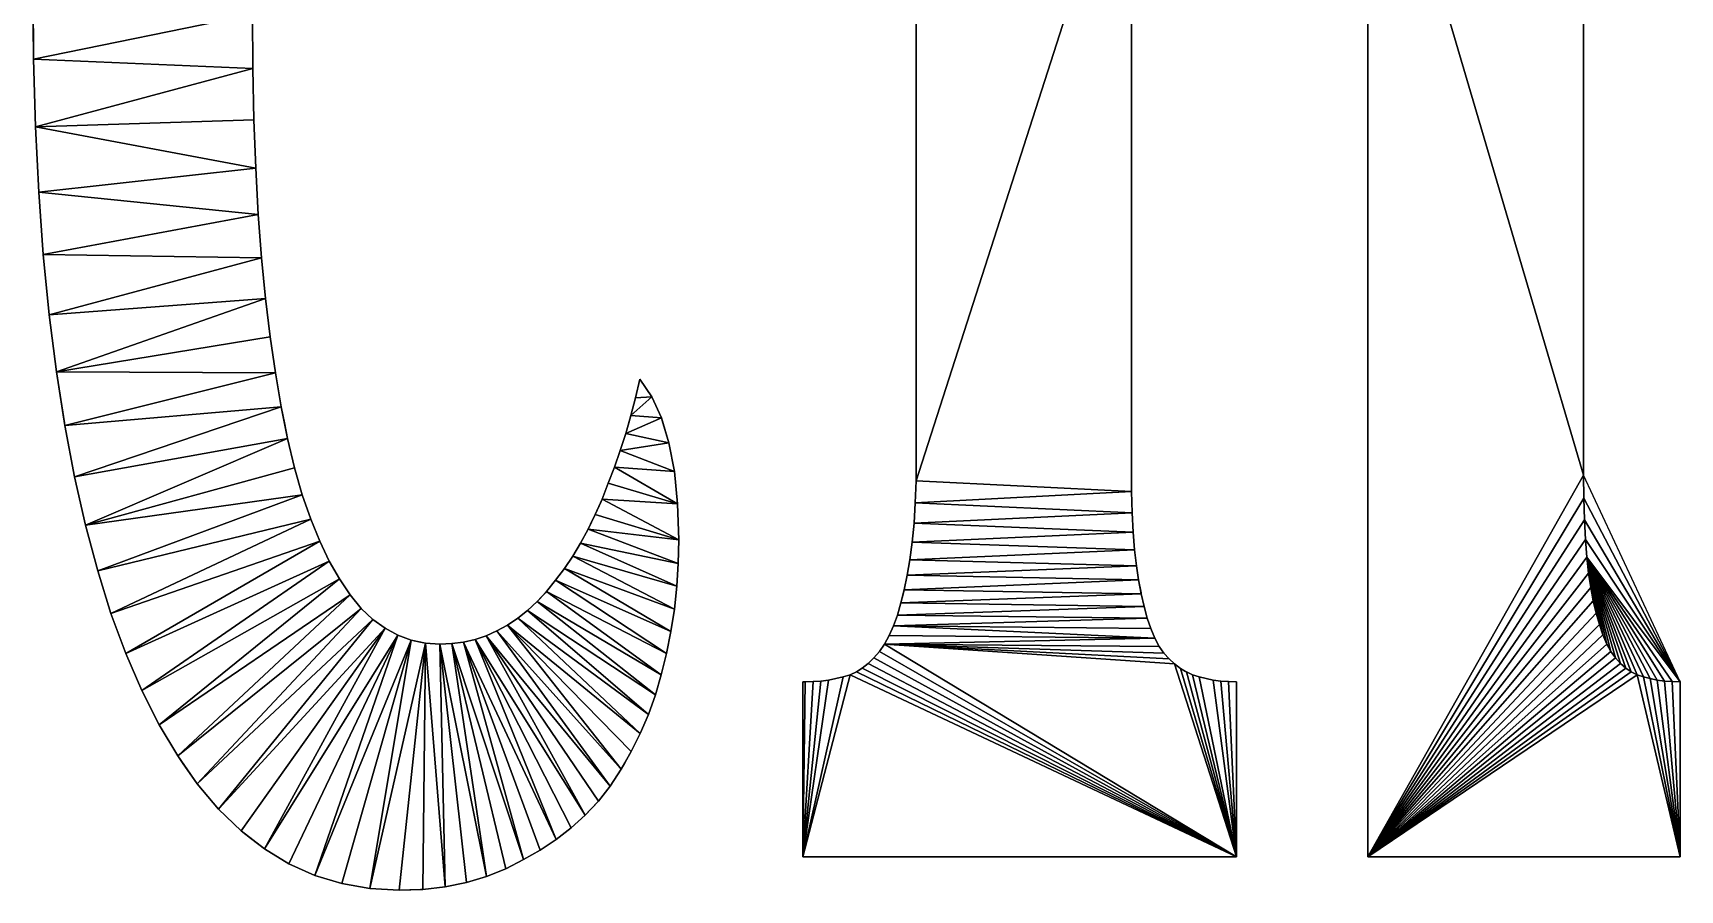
# Model space of a CAD drawing. Extents: x -29.1 to 29.1, y -25 to 25.
# Drawn here: x 0.369 to 5.33, y -14.719 to -12.137 of the extents above; entities that cross this region are included whole.
import ezdxf

# ---------------------------------------------------------------- set-up
doc = ezdxf.new("R2010")
doc.units = 0
doc.header["$MEASUREMENT"] = 0
doc.layers.add('ConstrLine', color=7, linetype='Continuous')
doc.layers.add('ObjLayer', color=2, linetype='Continuous')

msp = doc.modelspace()

# ---------------------------------------------------------------- linework, layer by layer
at = {"layer": 'ConstrLine'}
for points in [[(3.029, -10.424, 5), (3.029, -13.486, 5), (3.678, -11.467, 5)], [(3.029, -10.424, 4), (3.029, -13.486, 4), (3.029, -10.424, 5)], [(3.029, -13.486, 5), (3.029, -10.424, 5), (3.029, -13.486, 4)], [(4.39, -11.264, 5), (5.039, -13.469, 5), (5.039, -11.098, 5)], [(5.039, -11.098, 5), (5.039, -13.469, 5), (5.039, -13.469, 4)], [(5.039, -11.098, 5), (5.039, -13.469, 4), (5.039, -11.098, 4)], [(4.39, -11.264, 5), (4.39, -14.619, 5), (5.039, -13.469, 5)], [(4.39, -14.619, 5), (4.39, -11.264, 5), (4.39, -11.264, 4)], [(4.39, -11.264, 4), (4.39, -14.619, 4), (4.39, -14.619, 5)], [(3.678, -11.467, 5), (3.029, -13.486, 5), (3.678, -13.519, 5)], [(3.678, -11.467, 5), (3.678, -13.519, 5), (3.678, -13.519, 4)], [(3.678, -11.467, 5), (3.678, -13.519, 4), (3.678, -11.467, 4)], [(0.369, -12.004, 4), (0.371, -12.216, 4), (0.371, -12.216, 5)], [(0.369, -12.004, 4), (0.371, -12.216, 5), (0.369, -12.004, 5)], [(0.369, -12.004, 5), (0.371, -12.216, 5), (1.03, -12.082, 5)], [(1.031, -12.244, 5), (1.03, -12.082, 5), (0.371, -12.216, 5)], [(1.03, -12.082, 4), (1.03, -12.082, 5), (1.031, -12.244, 5)], [(1.03, -12.082, 4), (1.031, -12.244, 5), (1.031, -12.244, 4)], [(0.371, -12.216, 5), (0.377, -12.42, 5), (1.031, -12.244, 5)], [(0.377, -12.42, 5), (0.371, -12.216, 5), (0.377, -12.42, 4)], [(0.371, -12.216, 4), (0.377, -12.42, 4), (0.371, -12.216, 5)], [(1.034, -12.399, 5), (1.031, -12.244, 5), (0.377, -12.42, 5)], [(1.031, -12.244, 4), (1.031, -12.244, 5), (1.034, -12.399, 4)], [(1.031, -12.244, 5), (1.034, -12.399, 5), (1.034, -12.399, 4)], [(1.04, -12.545, 5), (1.034, -12.399, 5), (0.377, -12.42, 5)], [(1.034, -12.399, 4), (1.034, -12.399, 5), (1.04, -12.545, 5)], [(1.034, -12.399, 4), (1.04, -12.545, 5), (1.04, -12.545, 4)], [(0.377, -12.42, 5), (0.387, -12.617, 5), (1.04, -12.545, 5)], [(0.377, -12.42, 4), (0.387, -12.617, 4), (0.387, -12.617, 5)], [(0.377, -12.42, 4), (0.387, -12.617, 5), (0.377, -12.42, 5)], [(1.047, -12.684, 5), (1.04, -12.545, 5), (0.387, -12.617, 5)], [(1.04, -12.545, 4), (1.04, -12.545, 5), (1.047, -12.684, 5)], [(1.04, -12.545, 4), (1.047, -12.684, 5), (1.047, -12.684, 4)], [(0.387, -12.617, 5), (0.4, -12.805, 5), (1.047, -12.684, 5)], [(0.387, -12.617, 4), (0.4, -12.805, 4), (0.4, -12.805, 5)], [(0.387, -12.617, 4), (0.4, -12.805, 5), (0.387, -12.617, 5)], [(1.057, -12.815, 5), (1.047, -12.684, 5), (0.4, -12.805, 5)], [(1.047, -12.684, 4), (1.047, -12.684, 5), (1.057, -12.815, 5)], [(1.047, -12.684, 4), (1.057, -12.815, 5), (1.057, -12.815, 4)], [(0.4, -12.805, 5), (0.418, -12.986, 5), (1.057, -12.815, 5)], [(0.4, -12.805, 4), (0.418, -12.986, 4), (0.418, -12.986, 5)], [(0.4, -12.805, 4), (0.418, -12.986, 5), (0.4, -12.805, 5)], [(1.069, -12.937, 5), (1.057, -12.815, 5), (0.418, -12.986, 5)], [(1.057, -12.815, 4), (1.057, -12.815, 5), (1.069, -12.937, 5)], [(1.057, -12.815, 4), (1.069, -12.937, 5), (1.069, -12.937, 4)], [(0.418, -12.986, 5), (0.44, -13.158, 5), (1.069, -12.937, 5)], [(1.084, -13.053, 5), (1.069, -12.937, 5), (0.44, -13.158, 5)], [(1.069, -12.937, 4), (1.069, -12.937, 5), (1.084, -13.053, 5)], [(1.069, -12.937, 4), (1.084, -13.053, 5), (1.084, -13.053, 4)], [(0.418, -12.986, 4), (0.44, -13.158, 4), (0.44, -13.158, 5)], [(0.418, -12.986, 4), (0.44, -13.158, 5), (0.418, -12.986, 5)], [(1.1, -13.161, 5), (1.084, -13.053, 5), (0.44, -13.158, 5)], [(1.084, -13.053, 4), (1.084, -13.053, 5), (1.1, -13.161, 5)], [(1.084, -13.053, 4), (1.1, -13.161, 5), (1.1, -13.161, 4)], [(0.44, -13.158, 5), (0.465, -13.32, 5), (1.1, -13.161, 5)], [(0.44, -13.158, 4), (0.4638, -13.312, 4), (0.44, -13.158, 5)], [(0.4638, -13.312, 4), (0.465, -13.32, 5), (0.44, -13.158, 5)], [(1.117, -13.263, 5), (1.1, -13.161, 5), (0.465, -13.32, 5)], [(1.1, -13.161, 4), (1.1, -13.161, 5), (1.117, -13.263, 5)], [(1.1, -13.161, 4), (1.117, -13.263, 5), (1.117, -13.263, 4)], [(2.197, -13.18, 5), (2.184, -13.236, 5), (2.233, -13.233, 5)], [(2.197, -13.18, 4), (2.184, -13.236, 4), (2.184, -13.236, 5)], [(2.197, -13.18, 4), (2.184, -13.236, 5), (2.197, -13.18, 5)], [(2.197, -13.18, 4), (2.197, -13.18, 5), (2.233, -13.233, 5)], [(2.197, -13.18, 4), (2.233, -13.233, 5), (2.233, -13.233, 4)], [(2.262, -13.297, 5), (2.233, -13.233, 5), (2.17, -13.29, 5)], [(2.184, -13.236, 5), (2.17, -13.29, 5), (2.233, -13.233, 5)], [(2.184, -13.236, 4), (2.17, -13.29, 4), (2.17, -13.29, 5)], [(2.184, -13.236, 4), (2.17, -13.29, 5), (2.184, -13.236, 5)], [(2.233, -13.233, 4), (2.233, -13.233, 5), (2.262, -13.297, 5)], [(2.233, -13.233, 4), (2.262, -13.297, 5), (2.262, -13.297, 4)], [(0.465, -13.32, 5), (0.494, -13.474, 5), (1.117, -13.263, 5)], [(1.136, -13.359, 5), (1.117, -13.263, 5), (0.494, -13.474, 5)], [(1.136, -13.359, 5), (1.1267, -13.312, 4), (1.117, -13.263, 5)], [(1.117, -13.263, 4), (1.117, -13.263, 5), (1.1267, -13.312, 4)], [(2.17, -13.29, 5), (2.155, -13.344, 5), (2.262, -13.297, 5)], [(2.1639, -13.312, 4), (2.155, -13.344, 5), (2.17, -13.29, 5)], [(2.17, -13.29, 4), (2.1639, -13.312, 4), (2.17, -13.29, 5)], [(0.4638, -13.312, 4), (0.465, -13.32, 4), (0.465, -13.32, 5)], [(0.465, -13.32, 4), (0.494, -13.474, 4), (0.494, -13.474, 5)], [(0.465, -13.32, 4), (0.494, -13.474, 5), (0.465, -13.32, 5)], [(1.136, -13.359, 5), (1.136, -13.359, 4), (1.1267, -13.312, 4)], [(2.155, -13.344, 5), (2.138, -13.395, 5), (2.284, -13.372, 5)], [(2.155, -13.344, 4), (2.138, -13.395, 4), (2.138, -13.395, 5)], [(2.155, -13.344, 4), (2.138, -13.395, 5), (2.155, -13.344, 5)], [(2.262, -13.297, 5), (2.155, -13.344, 5), (2.284, -13.372, 5)], [(2.1639, -13.312, 4), (2.155, -13.344, 4), (2.155, -13.344, 5)], [(2.262, -13.297, 4), (2.262, -13.297, 5), (2.2664, -13.312, 4)], [(2.262, -13.297, 5), (2.284, -13.372, 5), (2.2664, -13.312, 4)], [(2.284, -13.372, 4), (2.2664, -13.312, 4), (2.284, -13.372, 5)], [(0.494, -13.474, 5), (0.527, -13.62, 5), (1.136, -13.359, 5)], [(1.157, -13.447, 5), (1.136, -13.359, 5), (0.527, -13.62, 5)], [(1.136, -13.359, 4), (1.136, -13.359, 5), (1.157, -13.447, 5)], [(1.136, -13.359, 4), (1.157, -13.447, 5), (1.157, -13.447, 4)], [(2.301, -13.458, 5), (2.284, -13.372, 5), (2.138, -13.395, 5)], [(2.284, -13.372, 4), (2.284, -13.372, 5), (2.301, -13.458, 5)], [(2.284, -13.372, 4), (2.301, -13.458, 5), (2.301, -13.458, 4)], [(2.138, -13.395, 5), (2.121, -13.445, 5), (2.301, -13.458, 5)], [(2.138, -13.395, 4), (2.121, -13.445, 4), (2.121, -13.445, 5)], [(2.138, -13.395, 4), (2.121, -13.445, 5), (2.138, -13.395, 5)], [(0.494, -13.474, 4), (0.527, -13.62, 4), (0.527, -13.62, 5)], [(0.494, -13.474, 4), (0.527, -13.62, 5), (0.494, -13.474, 5)], [(1.18, -13.529, 5), (1.157, -13.447, 5), (0.527, -13.62, 5)], [(1.157, -13.447, 4), (1.157, -13.447, 5), (1.18, -13.529, 5)], [(1.157, -13.447, 4), (1.18, -13.529, 5), (1.18, -13.529, 4)], [(2.102, -13.493, 5), (2.083, -13.542, 5), (2.31, -13.556, 5)], [(2.102, -13.493, 4), (2.083, -13.542, 4), (2.083, -13.542, 5)], [(2.102, -13.493, 4), (2.083, -13.542, 5), (2.102, -13.493, 5)], [(2.121, -13.445, 5), (2.102, -13.493, 5), (2.31, -13.556, 5)], [(2.121, -13.445, 4), (2.102, -13.493, 4), (2.102, -13.493, 5)], [(2.121, -13.445, 4), (2.102, -13.493, 5), (2.121, -13.445, 5)], [(2.301, -13.458, 5), (2.121, -13.445, 5), (2.31, -13.556, 5)], [(2.301, -13.458, 4), (2.301, -13.458, 5), (2.31, -13.556, 5)], [(2.301, -13.458, 4), (2.31, -13.556, 5), (2.31, -13.556, 4)], [(3.029, -13.486, 5), (3.026, -13.553, 5), (3.678, -13.519, 5)], [(3.029, -13.486, 4), (3.026, -13.553, 4), (3.026, -13.553, 5)], [(3.029, -13.486, 4), (3.026, -13.553, 5), (3.029, -13.486, 5)], [(5.04, -13.539, 5), (5.039, -13.469, 5), (4.39, -14.619, 5)], [(5.039, -13.469, 4), (5.04, -13.539, 4), (5.33, -14.092, 4)], [(5.039, -13.469, 4), (5.039, -13.469, 5), (5.04, -13.539, 5)], [(5.039, -13.469, 4), (5.04, -13.539, 5), (5.04, -13.539, 4)], [(0.527, -13.62, 5), (0.564, -13.757, 5), (1.18, -13.529, 5)], [(1.206, -13.602, 5), (1.18, -13.529, 5), (0.564, -13.757, 5)], [(1.18, -13.529, 4), (1.18, -13.529, 5), (1.206, -13.602, 5)], [(1.18, -13.529, 4), (1.206, -13.602, 5), (1.206, -13.602, 4)], [(2.083, -13.542, 5), (2.062, -13.588, 5), (2.314, -13.664, 5)], [(2.062, -13.588, 5), (2.083, -13.542, 5), (2.08, -13.5485, 4)], [(2.083, -13.542, 4), (2.08, -13.5485, 4), (2.083, -13.542, 5)], [(2.314, -13.664, 5), (2.31, -13.556, 5), (2.083, -13.542, 5)], [(3.68, -13.583, 5), (3.678, -13.519, 5), (3.026, -13.553, 5)], [(3.678, -13.519, 4), (3.678, -13.519, 5), (3.68, -13.583, 5)], [(3.678, -13.519, 4), (3.68, -13.583, 5), (3.68, -13.583, 4)], [(5.042, -13.604, 5), (5.04, -13.539, 5), (4.39, -14.619, 5)], [(5.04, -13.539, 4), (5.042, -13.604, 4), (5.33, -14.092, 4)], [(5.04, -13.539, 4), (5.04, -13.539, 5), (5.042, -13.604, 5)], [(5.04, -13.539, 4), (5.042, -13.604, 5), (5.042, -13.604, 4)], [(2.062, -13.588, 5), (2.041, -13.632, 5), (2.314, -13.664, 5)], [(2.041, -13.632, 5), (2.062, -13.588, 5), (2.048, -13.6173, 4)], [(2.062, -13.588, 4), (2.048, -13.6173, 4), (2.062, -13.588, 5)], [(2.08, -13.5485, 4), (2.062, -13.588, 4), (2.062, -13.588, 5)], [(2.31, -13.556, 4), (2.31, -13.556, 5), (2.314, -13.664, 5)], [(2.31, -13.556, 4), (2.314, -13.664, 5), (2.314, -13.664, 4)], [(3.026, -13.553, 5), (3.023, -13.614, 5), (3.68, -13.583, 5)], [(3.026, -13.553, 4), (3.023, -13.614, 4), (3.023, -13.614, 5)], [(3.026, -13.553, 4), (3.023, -13.614, 5), (3.026, -13.553, 5)], [(3.683, -13.641, 5), (3.68, -13.583, 5), (3.023, -13.614, 5)], [(3.68, -13.583, 4), (3.68, -13.583, 5), (3.683, -13.641, 5)], [(3.68, -13.583, 4), (3.683, -13.641, 5), (3.683, -13.641, 4)], [(0.527, -13.62, 4), (0.564, -13.757, 4), (0.564, -13.757, 5)], [(0.527, -13.62, 4), (0.564, -13.757, 5), (0.527, -13.62, 5)], [(0.564, -13.757, 5), (0.604, -13.886, 5), (1.206, -13.602, 5)], [(1.233, -13.668, 5), (1.206, -13.602, 5), (0.604, -13.886, 5)], [(1.206, -13.602, 4), (1.206, -13.602, 5), (1.233, -13.668, 5)], [(1.206, -13.602, 4), (1.233, -13.668, 5), (1.233, -13.668, 4)], [(2.041, -13.632, 5), (2.018, -13.674, 5), (2.312, -13.735, 5)], [(2.041, -13.632, 4), (2.018, -13.674, 4), (2.018, -13.674, 5)], [(2.041, -13.632, 4), (2.018, -13.674, 5), (2.041, -13.632, 5)], [(2.048, -13.6173, 4), (2.041, -13.632, 4), (2.041, -13.632, 5)], [(2.312, -13.735, 5), (2.314, -13.664, 5), (2.041, -13.632, 5)], [(3.023, -13.614, 5), (3.017, -13.671, 5), (3.683, -13.641, 5)], [(3.023, -13.614, 4), (3.017, -13.671, 4), (3.017, -13.671, 5)], [(3.023, -13.614, 4), (3.017, -13.671, 5), (3.023, -13.614, 5)], [(3.687, -13.694, 5), (3.683, -13.641, 5), (3.017, -13.671, 5)], [(3.683, -13.641, 4), (3.683, -13.641, 5), (3.687, -13.694, 5)], [(3.683, -13.641, 4), (3.687, -13.694, 5), (3.687, -13.694, 4)], [(5.045, -13.663, 5), (5.042, -13.604, 5), (4.39, -14.619, 5)], [(5.042, -13.604, 4), (5.045, -13.663, 4), (5.33, -14.092, 4)], [(5.042, -13.604, 4), (5.042, -13.604, 5), (5.045, -13.663, 5)], [(5.042, -13.604, 4), (5.045, -13.663, 5), (5.045, -13.663, 4)], [(0.604, -13.886, 5), (0.649, -14.006, 5), (1.233, -13.668, 5)], [(1.261, -13.728, 5), (1.233, -13.668, 5), (0.649, -14.006, 5)], [(1.233, -13.668, 4), (1.233, -13.668, 5), (1.261, -13.728, 5)], [(1.233, -13.668, 4), (1.261, -13.728, 5), (1.261, -13.728, 4)], [(2.018, -13.674, 5), (1.995, -13.713, 5), (2.308, -13.804, 5)], [(2.018, -13.674, 4), (1.995, -13.713, 4), (1.995, -13.713, 5)], [(2.018, -13.674, 4), (1.995, -13.713, 5), (2.018, -13.674, 5)], [(2.308, -13.804, 5), (2.312, -13.735, 5), (2.018, -13.674, 5)], [(2.314, -13.664, 4), (2.314, -13.664, 5), (2.312, -13.735, 5)], [(2.314, -13.664, 4), (2.312, -13.735, 5), (2.312, -13.735, 4)], [(3.017, -13.671, 5), (3.01, -13.724, 5), (3.687, -13.694, 5)], [(3.017, -13.671, 4), (3.01, -13.724, 4), (3.01, -13.724, 5)], [(3.017, -13.671, 4), (3.01, -13.724, 5), (3.017, -13.671, 5)], [(5.049, -13.716, 5), (5.045, -13.663, 5), (4.39, -14.619, 5)], [(5.045, -13.663, 4), (5.049, -13.716, 4), (5.33, -14.092, 4)], [(5.045, -13.663, 4), (5.045, -13.663, 5), (5.049, -13.716, 5)], [(5.045, -13.663, 4), (5.049, -13.716, 5), (5.049, -13.716, 4)], [(0.697, -14.118, 5), (1.261, -13.728, 5), (0.649, -14.006, 5)], [(1.261, -13.728, 5), (0.697, -14.118, 5), (1.292, -13.782, 5)], [(1.261, -13.728, 4), (1.261, -13.728, 5), (1.292, -13.782, 5)], [(1.261, -13.728, 4), (1.292, -13.782, 5), (1.292, -13.782, 4)], [(1.995, -13.713, 5), (1.97, -13.75, 5), (2.301, -13.873, 5)], [(1.995, -13.713, 4), (1.97, -13.75, 4), (1.97, -13.75, 5)], [(1.995, -13.713, 4), (1.97, -13.75, 5), (1.995, -13.713, 5)], [(2.301, -13.873, 5), (2.308, -13.804, 5), (1.995, -13.713, 5)], [(2.312, -13.735, 4), (2.312, -13.735, 5), (2.308, -13.804, 5)], [(2.312, -13.735, 4), (2.308, -13.804, 5), (2.308, -13.804, 4)], [(3.01, -13.724, 5), (3.002, -13.771, 5), (3.693, -13.742, 5)], [(3.01, -13.724, 4), (3.002, -13.771, 4), (3.002, -13.771, 5)], [(3.01, -13.724, 4), (3.002, -13.771, 5), (3.01, -13.724, 5)], [(3.693, -13.742, 5), (3.687, -13.694, 5), (3.01, -13.724, 5)], [(3.687, -13.694, 4), (3.687, -13.694, 5), (3.693, -13.742, 5)], [(3.687, -13.694, 4), (3.693, -13.742, 5), (3.693, -13.742, 4)], [(5.054, -13.764, 5), (5.049, -13.716, 5), (4.39, -14.619, 5)], [(5.049, -13.716, 4), (5.054, -13.764, 4), (5.087, -13.919, 4)], [(5.087, -13.919, 4), (5.097, -13.95, 4), (5.049, -13.716, 4)], [(5.097, -13.95, 4), (5.109, -13.978, 4), (5.049, -13.716, 4)], [(5.109, -13.978, 4), (5.12, -13.9966, 4), (5.049, -13.716, 4)], [(5.12, -13.9966, 4), (5.122, -14, 4), (5.049, -13.716, 4)], [(5.122, -14, 4), (5.136, -14.02, 4), (5.049, -13.716, 4)], [(5.136, -14.02, 4), (5.151, -14.037, 4), (5.049, -13.716, 4)], [(5.167, -14.051, 4), (5.183, -14.062, 4), (5.049, -13.716, 4)], [(5.183, -14.062, 4), (5.201, -14.071, 4), (5.049, -13.716, 4)], [(5.151, -14.037, 4), (5.167, -14.051, 4), (5.049, -13.716, 4)], [(5.201, -14.071, 4), (5.22, -14.077, 4), (5.049, -13.716, 4)], [(5.22, -14.077, 4), (5.24, -14.082, 4), (5.049, -13.716, 4)], [(5.24, -14.082, 4), (5.261, -14.087, 4), (5.049, -13.716, 4)], [(5.261, -14.087, 4), (5.283, -14.09, 4), (5.049, -13.716, 4)], [(5.283, -14.09, 4), (5.306, -14.091, 4), (5.049, -13.716, 4)], [(5.306, -14.091, 4), (5.33, -14.092, 4), (5.049, -13.716, 4)], [(5.049, -13.716, 4), (5.049, -13.716, 5), (5.054, -13.764, 5)], [(5.049, -13.716, 4), (5.054, -13.764, 5), (5.054, -13.764, 4)], [(0.564, -13.757, 4), (0.604, -13.886, 4), (0.604, -13.886, 5)], [(0.564, -13.757, 4), (0.604, -13.886, 5), (0.564, -13.757, 5)], [(0.749, -14.221, 5), (1.292, -13.782, 5), (0.697, -14.118, 5)], [(1.292, -13.782, 5), (0.749, -14.221, 5), (1.324, -13.83, 5)], [(1.292, -13.782, 4), (1.292, -13.782, 5), (1.324, -13.83, 5)], [(1.292, -13.782, 4), (1.324, -13.83, 5), (1.324, -13.83, 4)], [(1.943, -13.786, 5), (1.916, -13.82, 5), (2.277, -14.006, 5)], [(1.943, -13.786, 4), (1.916, -13.82, 4), (1.916, -13.82, 5)], [(1.943, -13.786, 4), (1.916, -13.82, 5), (1.943, -13.786, 5)], [(1.97, -13.75, 5), (1.943, -13.786, 5), (2.29, -13.94, 5)], [(1.97, -13.75, 4), (1.943, -13.786, 4), (1.943, -13.786, 5)], [(1.97, -13.75, 4), (1.943, -13.786, 5), (1.97, -13.75, 5)], [(2.277, -14.006, 5), (2.29, -13.94, 5), (1.943, -13.786, 5)], [(2.29, -13.94, 5), (2.301, -13.873, 5), (1.97, -13.75, 5)], [(2.993, -13.815, 5), (3.699, -13.785, 5), (3.002, -13.771, 5)], [(3.002, -13.771, 4), (2.993, -13.815, 4), (2.993, -13.815, 5)], [(3.002, -13.771, 4), (2.993, -13.815, 5), (3.002, -13.771, 5)], [(3.699, -13.785, 5), (2.993, -13.815, 5), (3.707, -13.827, 5)], [(3.693, -13.742, 5), (3.002, -13.771, 5), (3.699, -13.785, 5)], [(3.693, -13.742, 4), (3.693, -13.742, 5), (3.699, -13.785, 5)], [(3.693, -13.742, 4), (3.699, -13.785, 5), (3.699, -13.785, 4)], [(3.707, -13.827, 5), (3.7064, -13.824, 4), (3.699, -13.785, 5)], [(3.699, -13.785, 4), (3.699, -13.785, 5), (3.7064, -13.824, 4)], [(5.061, -13.808, 5), (5.054, -13.764, 5), (4.39, -14.619, 5)], [(5.061, -13.808, 4), (5.087, -13.919, 4), (5.054, -13.764, 4)], [(5.054, -13.764, 4), (5.054, -13.764, 5), (5.061, -13.808, 5)], [(5.054, -13.764, 4), (5.061, -13.808, 5), (5.061, -13.808, 4)], [(0.805, -14.315, 5), (1.324, -13.83, 5), (0.749, -14.221, 5)], [(1.358, -13.871, 5), (1.324, -13.83, 5), (0.805, -14.315, 5)], [(1.324, -13.83, 4), (1.324, -13.83, 5), (1.358, -13.871, 5)], [(1.324, -13.83, 4), (1.358, -13.871, 5), (1.358, -13.871, 4)], [(1.916, -13.82, 5), (1.888, -13.85, 5), (2.261, -14.071, 5)], [(1.9123, -13.824, 4), (1.888, -13.85, 5), (1.916, -13.82, 5)], [(1.9123, -13.824, 4), (1.888, -13.85, 4), (1.888, -13.85, 5)], [(1.916, -13.82, 4), (1.9123, -13.824, 4), (1.916, -13.82, 5)], [(2.261, -14.071, 5), (2.277, -14.006, 5), (1.916, -13.82, 5)], [(2.308, -13.804, 5), (2.301, -13.873, 5), (2.306, -13.824, 4)], [(2.301, -13.873, 4), (2.306, -13.824, 4), (2.301, -13.873, 5)], [(2.308, -13.804, 4), (2.308, -13.804, 5), (2.306, -13.824, 4)], [(2.993, -13.815, 5), (2.983, -13.854, 5), (3.707, -13.827, 5)], [(2.983, -13.854, 5), (2.993, -13.815, 5), (2.9907, -13.824, 4)], [(2.983, -13.854, 4), (2.983, -13.854, 5), (2.9907, -13.824, 4)], [(3.716, -13.865, 5), (3.707, -13.827, 5), (2.983, -13.854, 5)], [(2.993, -13.815, 4), (2.9907, -13.824, 4), (2.993, -13.815, 5)], [(3.707, -13.827, 5), (3.707, -13.827, 4), (3.7064, -13.824, 4)], [(3.716, -13.865, 5), (3.716, -13.865, 4), (3.707, -13.827, 5)], [(3.707, -13.827, 4), (3.707, -13.827, 5), (3.716, -13.865, 4)], [(5.068, -13.848, 5), (5.061, -13.808, 5), (4.39, -14.619, 5)], [(5.077, -13.885, 4), (5.087, -13.919, 4), (5.061, -13.808, 4)], [(5.068, -13.848, 4), (5.077, -13.885, 4), (5.061, -13.808, 4)], [(5.061, -13.808, 4), (5.061, -13.808, 5), (5.068, -13.848, 5)], [(5.061, -13.808, 4), (5.068, -13.848, 5), (5.068, -13.848, 4)], [(0.604, -13.886, 4), (0.649, -14.006, 4), (0.649, -14.006, 5)], [(0.604, -13.886, 4), (0.649, -14.006, 5), (0.604, -13.886, 5)], [(0.805, -14.315, 5), (0.864, -14.399, 5), (1.358, -13.871, 5)], [(1.393, -13.904, 5), (1.358, -13.871, 5), (0.864, -14.399, 5)], [(1.358, -13.871, 4), (1.358, -13.871, 5), (1.393, -13.904, 5)], [(1.358, -13.871, 4), (1.393, -13.904, 5), (1.393, -13.904, 4)], [(1.859, -13.877, 5), (1.829, -13.9, 5), (2.223, -14.19, 5)], [(1.829, -13.9, 4), (1.829, -13.9, 5), (1.859, -13.877, 5)], [(1.829, -13.9, 4), (1.859, -13.877, 5), (1.859, -13.877, 4)], [(1.888, -13.85, 5), (1.859, -13.877, 5), (2.244, -14.131, 5)], [(1.859, -13.877, 4), (1.859, -13.877, 5), (1.888, -13.85, 5)], [(1.859, -13.877, 4), (1.888, -13.85, 5), (1.888, -13.85, 4)], [(2.223, -14.19, 5), (2.244, -14.131, 5), (1.859, -13.877, 5)], [(2.244, -14.131, 5), (2.261, -14.071, 5), (1.888, -13.85, 5)], [(2.301, -13.873, 4), (2.301, -13.873, 5), (2.29, -13.94, 5)], [(2.301, -13.873, 4), (2.29, -13.94, 5), (2.29, -13.94, 4)], [(2.983, -13.854, 5), (2.973, -13.891, 5), (3.716, -13.865, 5)], [(2.973, -13.891, 5), (2.983, -13.854, 5), (2.973, -13.891, 4)], [(2.983, -13.854, 4), (2.973, -13.891, 4), (2.983, -13.854, 5)], [(3.725, -13.9, 5), (3.716, -13.865, 5), (2.973, -13.891, 5)], [(3.725, -13.9, 5), (3.725, -13.9, 4), (3.716, -13.865, 5)], [(3.716, -13.865, 4), (3.716, -13.865, 5), (3.725, -13.9, 4)], [(5.077, -13.885, 5), (5.068, -13.848, 5), (4.39, -14.619, 5)], [(5.087, -13.919, 5), (5.077, -13.885, 5), (4.39, -14.619, 5)], [(5.068, -13.848, 4), (5.068, -13.848, 5), (5.077, -13.885, 5)], [(5.068, -13.848, 4), (5.077, -13.885, 5), (5.077, -13.885, 4)], [(5.077, -13.885, 4), (5.077, -13.885, 5), (5.087, -13.919, 5)], [(5.077, -13.885, 4), (5.087, -13.919, 5), (5.087, -13.919, 4)], [(0.864, -14.399, 5), (0.928, -14.475, 5), (1.393, -13.904, 5)], [(1.43, -13.93, 5), (1.393, -13.904, 5), (0.928, -14.475, 5)], [(0.928, -14.475, 5), (0.996, -14.541, 5), (1.43, -13.93, 5)], [(0.996, -14.541, 5), (1.066, -14.595, 5), (1.43, -13.93, 5)], [(1.468, -13.951, 5), (1.43, -13.93, 5), (1.066, -14.595, 5)], [(1.393, -13.904, 4), (1.393, -13.904, 5), (1.43, -13.93, 5)], [(1.393, -13.904, 4), (1.43, -13.93, 5), (1.43, -13.93, 4)], [(1.43, -13.93, 4), (1.43, -13.93, 5), (1.468, -13.951, 5)], [(1.43, -13.93, 4), (1.468, -13.951, 5), (1.468, -13.951, 4)], [(1.766, -13.938, 5), (1.734, -13.953, 5), (2.108, -14.406, 5)], [(1.734, -13.953, 4), (1.734, -13.953, 5), (1.766, -13.938, 5)], [(1.734, -13.953, 4), (1.766, -13.938, 5), (1.766, -13.938, 4)], [(1.766, -13.938, 5), (2.141, -14.355, 5), (1.798, -13.921, 5)], [(1.766, -13.938, 4), (1.766, -13.938, 5), (1.798, -13.921, 5)], [(1.766, -13.938, 4), (1.798, -13.921, 5), (1.798, -13.921, 4)], [(2.141, -14.355, 5), (1.766, -13.938, 5), (2.108, -14.406, 5)], [(1.829, -13.9, 5), (1.798, -13.921, 5), (2.198, -14.247, 5)], [(1.798, -13.921, 4), (1.798, -13.921, 5), (1.829, -13.9, 5)], [(1.798, -13.921, 4), (1.829, -13.9, 5), (1.829, -13.9, 4)], [(2.171, -14.302, 5), (2.198, -14.247, 5), (1.798, -13.921, 5)], [(2.171, -14.302, 5), (1.798, -13.921, 5), (2.141, -14.355, 5)], [(2.198, -14.247, 5), (2.223, -14.19, 5), (1.829, -13.9, 5)], [(2.29, -13.94, 4), (2.29, -13.94, 5), (2.277, -14.006, 5)], [(2.29, -13.94, 4), (2.277, -14.006, 5), (2.277, -14.006, 4)], [(2.961, -13.923, 5), (2.948, -13.952, 5), (3.748, -13.96, 5)], [(2.948, -13.952, 5), (2.961, -13.923, 5), (2.948, -13.952, 4)], [(2.961, -13.923, 4), (2.948, -13.952, 4), (2.961, -13.923, 5)], [(2.973, -13.891, 5), (2.961, -13.923, 5), (3.725, -13.9, 5)], [(2.973, -13.891, 5), (2.973, -13.891, 4), (2.961, -13.923, 5)], [(2.961, -13.923, 5), (2.973, -13.891, 4), (2.961, -13.923, 4)], [(3.736, -13.931, 5), (3.725, -13.9, 5), (2.961, -13.923, 5)], [(3.748, -13.96, 5), (3.736, -13.931, 5), (2.961, -13.923, 5)], [(3.736, -13.931, 4), (3.725, -13.9, 4), (3.736, -13.931, 5)], [(3.725, -13.9, 5), (3.736, -13.931, 5), (3.725, -13.9, 4)], [(3.736, -13.931, 4), (3.736, -13.931, 5), (3.748, -13.96, 5)], [(3.748, -13.96, 4), (3.736, -13.931, 4), (3.748, -13.96, 5)], [(5.097, -13.95, 5), (5.087, -13.919, 5), (4.39, -14.619, 5)], [(5.087, -13.919, 4), (5.087, -13.919, 5), (5.097, -13.95, 5)], [(5.087, -13.919, 4), (5.097, -13.95, 5), (5.097, -13.95, 4)], [(1.066, -14.595, 5), (1.14, -14.64, 5), (1.468, -13.951, 5)], [(1.14, -14.64, 5), (1.218, -14.675, 5), (1.468, -13.951, 5)], [(1.508, -13.966, 5), (1.468, -13.951, 5), (1.218, -14.675, 5)], [(1.218, -14.675, 5), (1.299, -14.699, 5), (1.508, -13.966, 5)], [(1.299, -14.699, 5), (1.384, -14.714, 5), (1.508, -13.966, 5)], [(1.551, -13.975, 5), (1.508, -13.966, 5), (1.384, -14.714, 5)], [(1.384, -14.714, 5), (1.472, -14.719, 5), (1.551, -13.975, 5)], [(1.468, -13.951, 4), (1.468, -13.951, 5), (1.508, -13.966, 5)], [(1.468, -13.951, 4), (1.508, -13.966, 5), (1.508, -13.966, 4)], [(1.472, -14.719, 5), (1.543, -14.717, 5), (1.551, -13.975, 5)], [(1.508, -13.966, 4), (1.508, -13.966, 5), (1.536, -13.9719, 4)], [(1.508, -13.966, 5), (1.551, -13.975, 5), (1.536, -13.9719, 4)], [(1.551, -13.975, 4), (1.536, -13.9719, 4), (1.551, -13.975, 5)], [(1.543, -14.717, 5), (1.611, -14.709, 5), (1.551, -13.975, 5)], [(1.595, -13.978, 5), (1.551, -13.975, 5), (1.611, -14.709, 5)], [(1.551, -13.975, 4), (1.551, -13.975, 5), (1.595, -13.978, 5)], [(1.551, -13.975, 4), (1.595, -13.978, 5), (1.595, -13.978, 4)], [(1.631, -13.976, 5), (1.595, -13.978, 5), (1.735, -14.678, 5)], [(1.595, -13.978, 4), (1.595, -13.978, 5), (1.631, -13.976, 5)], [(1.595, -13.978, 4), (1.631, -13.976, 5), (1.631, -13.976, 4)], [(1.611, -14.709, 5), (1.675, -14.696, 5), (1.595, -13.978, 5)], [(1.675, -14.696, 5), (1.735, -14.678, 5), (1.595, -13.978, 5)], [(1.666, -13.972, 5), (1.631, -13.976, 5), (1.847, -14.627, 5)], [(1.631, -13.976, 4), (1.631, -13.976, 5), (1.666, -13.972, 5)], [(1.631, -13.976, 4), (1.666, -13.972, 5), (1.666, -13.972, 4)], [(1.735, -14.678, 5), (1.793, -14.655, 5), (1.631, -13.976, 5)], [(1.793, -14.655, 5), (1.847, -14.627, 5), (1.631, -13.976, 5)], [(1.701, -13.964, 5), (1.666, -13.972, 5), (1.945, -14.567, 5)], [(1.666, -13.972, 4), (1.666, -13.972, 5), (1.701, -13.964, 5)], [(1.666, -13.972, 4), (1.701, -13.964, 5), (1.701, -13.964, 4)], [(1.847, -14.627, 5), (1.897, -14.599, 5), (1.666, -13.972, 5)], [(1.897, -14.599, 5), (1.945, -14.567, 5), (1.666, -13.972, 5)], [(1.734, -13.953, 5), (1.701, -13.964, 5), (2.032, -14.493, 5)], [(1.701, -13.964, 4), (1.701, -13.964, 5), (1.734, -13.953, 5)], [(1.701, -13.964, 4), (1.734, -13.953, 5), (1.734, -13.953, 4)], [(1.945, -14.567, 5), (1.99, -14.532, 5), (1.701, -13.964, 5)], [(1.99, -14.532, 5), (2.032, -14.493, 5), (1.701, -13.964, 5)], [(2.032, -14.493, 5), (2.072, -14.451, 5), (1.734, -13.953, 5)], [(2.072, -14.451, 5), (2.108, -14.406, 5), (1.734, -13.953, 5)], [(2.934, -13.978, 5), (2.919, -14, 5), (3.994, -14.619, 5)], [(2.934, -13.978, 4), (2.919, -14, 4), (2.919, -14, 5)], [(2.934, -13.978, 4), (2.919, -14, 5), (2.934, -13.978, 5)], [(2.948, -13.952, 5), (2.934, -13.978, 5), (3.748, -13.96, 5)], [(2.934, -13.978, 5), (2.948, -13.952, 5), (2.934, -13.978, 4)], [(2.948, -13.952, 5), (2.948, -13.952, 4), (2.934, -13.978, 4)], [(3.761, -13.985, 5), (3.748, -13.96, 5), (2.934, -13.978, 5)], [(3.994, -14.619, 5), (3.807, -14.038, 5), (2.934, -13.978, 5)], [(3.807, -14.038, 5), (3.791, -14.023, 5), (2.934, -13.978, 5)], [(3.791, -14.023, 5), (3.775, -14.005, 5), (2.934, -13.978, 5)], [(3.775, -14.005, 5), (3.761, -13.985, 5), (2.934, -13.978, 5)], [(3.761, -13.985, 5), (3.761, -13.985, 4), (3.748, -13.96, 5)], [(3.761, -13.985, 4), (3.748, -13.96, 4), (3.748, -13.96, 5)], [(3.761, -13.985, 4), (3.761, -13.985, 5), (3.775, -14.005, 5)], [(3.775, -14.005, 4), (3.761, -13.985, 4), (3.775, -14.005, 5)], [(5.097, -13.95, 5), (4.39, -14.619, 5), (5.109, -13.978, 5)], [(5.109, -13.978, 5), (4.39, -14.619, 5), (5.122, -14, 5)], [(5.097, -13.95, 4), (5.097, -13.95, 5), (5.109, -13.978, 5)], [(5.097, -13.95, 4), (5.109, -13.978, 5), (5.109, -13.978, 4)], [(5.109, -13.978, 4), (5.109, -13.978, 5), (5.12, -13.9966, 4)], [(5.109, -13.978, 5), (5.122, -14, 5), (5.12, -13.9966, 4)], [(0.649, -14.006, 4), (0.697, -14.118, 4), (0.697, -14.118, 5)], [(0.649, -14.006, 4), (0.697, -14.118, 5), (0.649, -14.006, 5)], [(2.277, -14.006, 4), (2.277, -14.006, 5), (2.261, -14.071, 5)], [(2.277, -14.006, 4), (2.261, -14.071, 5), (2.261, -14.071, 4)], [(2.885, -14.037, 5), (2.867, -14.051, 5), (3.994, -14.619, 5)], [(2.885, -14.037, 5), (2.885, -14.037, 4), (2.867, -14.051, 5)], [(2.867, -14.051, 4), (2.867, -14.051, 5), (2.885, -14.037, 4)], [(2.902, -14.02, 5), (2.885, -14.037, 5), (3.994, -14.619, 5)], [(2.885, -14.037, 4), (2.885, -14.037, 5), (2.902, -14.02, 5)], [(2.885, -14.037, 4), (2.902, -14.02, 5), (2.902, -14.02, 4)], [(2.919, -14, 5), (2.902, -14.02, 5), (3.994, -14.619, 5)], [(2.919, -14, 4), (2.902, -14.02, 5), (2.919, -14, 5)], [(2.919, -14, 4), (2.902, -14.02, 4), (2.902, -14.02, 5)], [(3.791, -14.023, 4), (3.775, -14.005, 5), (3.791, -14.023, 5)], [(3.791, -14.023, 4), (3.775, -14.005, 4), (3.775, -14.005, 5)], [(3.791, -14.023, 4), (3.791, -14.023, 5), (3.807, -14.038, 5)], [(3.807, -14.038, 4), (3.791, -14.023, 4), (3.807, -14.038, 5)], [(3.807, -14.038, 5), (3.994, -14.619, 5), (3.825, -14.052, 5)], [(3.825, -14.052, 5), (3.825, -14.052, 4), (3.807, -14.038, 5)], [(3.807, -14.038, 5), (3.825, -14.052, 4), (3.807, -14.038, 4)], [(5.136, -14.02, 5), (5.122, -14, 5), (4.39, -14.619, 5)], [(5.151, -14.037, 5), (5.136, -14.02, 5), (4.39, -14.619, 5)], [(5.167, -14.051, 5), (5.151, -14.037, 5), (4.39, -14.619, 5)], [(5.122, -14, 4), (5.12, -13.9966, 4), (5.122, -14, 5)], [(5.122, -14, 4), (5.122, -14, 5), (5.136, -14.02, 5)], [(5.122, -14, 4), (5.136, -14.02, 5), (5.136, -14.02, 4)], [(5.136, -14.02, 4), (5.136, -14.02, 5), (5.151, -14.037, 5)], [(5.136, -14.02, 4), (5.151, -14.037, 5), (5.151, -14.037, 4)], [(5.151, -14.037, 4), (5.151, -14.037, 5), (5.167, -14.051, 5)], [(5.151, -14.037, 4), (5.167, -14.051, 5), (5.167, -14.051, 4)], [(2.261, -14.071, 4), (2.261, -14.071, 5), (2.244, -14.131, 5)], [(2.261, -14.071, 4), (2.244, -14.131, 5), (2.244, -14.131, 4)], [(2.688, -14.619, 5), (2.83, -14.071, 5), (2.809, -14.077, 5)], [(2.688, -14.619, 5), (3.994, -14.619, 5), (2.83, -14.071, 5)], [(2.809, -14.077, 5), (2.765, -14.087, 5), (2.688, -14.619, 5)], [(2.765, -14.087, 5), (2.742, -14.09, 5), (2.688, -14.619, 5)], [(2.765, -14.087, 5), (2.765, -14.087, 4), (2.742, -14.09, 5)], [(2.742, -14.09, 5), (2.765, -14.087, 4), (2.742, -14.09, 4)], [(2.765, -14.087, 4), (2.765, -14.087, 5), (2.809, -14.077, 5)], [(2.809, -14.077, 4), (2.765, -14.087, 4), (2.809, -14.077, 5)], [(2.83, -14.071, 5), (2.83, -14.071, 4), (2.809, -14.077, 5)], [(2.809, -14.077, 4), (2.809, -14.077, 5), (2.83, -14.071, 4)], [(2.849, -14.062, 5), (2.83, -14.071, 5), (3.994, -14.619, 5)], [(2.849, -14.062, 5), (2.849, -14.062, 4), (2.83, -14.071, 5)], [(2.83, -14.071, 4), (2.83, -14.071, 5), (2.849, -14.062, 4)], [(2.867, -14.051, 5), (2.849, -14.062, 5), (3.994, -14.619, 5)], [(2.849, -14.062, 4), (2.849, -14.062, 5), (2.867, -14.051, 5)], [(2.849, -14.062, 4), (2.867, -14.051, 5), (2.867, -14.051, 4)], [(3.994, -14.619, 5), (3.843, -14.062, 5), (3.825, -14.052, 5)], [(3.843, -14.062, 5), (3.84, -14.0603, 4), (3.825, -14.052, 5)], [(3.825, -14.052, 4), (3.825, -14.052, 5), (3.84, -14.0603, 4)], [(3.843, -14.062, 4), (3.84, -14.0603, 4), (3.843, -14.062, 5)], [(3.843, -14.062, 5), (3.994, -14.619, 5), (3.862, -14.071, 5)], [(3.862, -14.071, 5), (3.862, -14.071, 4), (3.843, -14.062, 5)], [(3.843, -14.062, 4), (3.843, -14.062, 5), (3.862, -14.071, 4)], [(3.882, -14.077, 5), (3.862, -14.071, 5), (3.994, -14.619, 5)], [(3.882, -14.077, 4), (3.862, -14.071, 5), (3.882, -14.077, 5)], [(3.862, -14.071, 4), (3.862, -14.071, 5), (3.882, -14.077, 4)], [(3.924, -14.087, 5), (3.882, -14.077, 5), (3.994, -14.619, 5)], [(3.882, -14.077, 4), (3.882, -14.077, 5), (3.924, -14.087, 5)], [(3.882, -14.077, 4), (3.924, -14.087, 5), (3.924, -14.087, 4)], [(3.947, -14.09, 5), (3.924, -14.087, 5), (3.994, -14.619, 5)], [(3.947, -14.09, 4), (3.924, -14.087, 4), (3.947, -14.09, 5)], [(3.924, -14.087, 5), (3.947, -14.09, 5), (3.924, -14.087, 4)], [(5.183, -14.062, 5), (5.167, -14.051, 5), (4.39, -14.619, 5)], [(5.183, -14.062, 5), (4.39, -14.619, 5), (5.201, -14.071, 5)], [(5.33, -14.619, 5), (5.201, -14.071, 5), (4.39, -14.619, 5)], [(5.167, -14.051, 4), (5.167, -14.051, 5), (5.183, -14.062, 5)], [(5.167, -14.051, 4), (5.183, -14.062, 5), (5.183, -14.062, 4)], [(5.183, -14.062, 4), (5.183, -14.062, 5), (5.201, -14.071, 5)], [(5.183, -14.062, 4), (5.201, -14.071, 5), (5.201, -14.071, 4)], [(5.22, -14.077, 5), (5.201, -14.071, 5), (5.33, -14.619, 5)], [(5.201, -14.071, 4), (5.201, -14.071, 5), (5.22, -14.077, 5)], [(5.201, -14.071, 4), (5.22, -14.077, 5), (5.22, -14.077, 4)], [(5.24, -14.082, 5), (5.22, -14.077, 5), (5.33, -14.619, 5)], [(5.22, -14.077, 4), (5.22, -14.077, 5), (5.24, -14.082, 5)], [(5.22, -14.077, 4), (5.24, -14.082, 5), (5.24, -14.082, 4)], [(5.261, -14.087, 5), (5.24, -14.082, 5), (5.33, -14.619, 5)], [(5.24, -14.082, 4), (5.24, -14.082, 5), (5.261, -14.087, 5)], [(5.24, -14.082, 4), (5.261, -14.087, 5), (5.261, -14.087, 4)], [(5.283, -14.09, 5), (5.261, -14.087, 5), (5.33, -14.619, 5)], [(5.261, -14.087, 4), (5.261, -14.087, 5), (5.283, -14.09, 5)], [(5.261, -14.087, 4), (5.283, -14.09, 5), (5.283, -14.09, 4)], [(0.697, -14.118, 4), (0.749, -14.221, 4), (0.749, -14.221, 5)], [(0.697, -14.118, 4), (0.749, -14.221, 5), (0.697, -14.118, 5)], [(2.244, -14.131, 4), (2.244, -14.131, 5), (2.223, -14.19, 5)], [(2.244, -14.131, 4), (2.223, -14.19, 5), (2.223, -14.19, 4)], [(2.719, -14.091, 5), (2.688, -14.619, 5), (2.742, -14.09, 5)], [(2.719, -14.091, 5), (2.695, -14.092, 5), (2.688, -14.619, 5)], [(2.688, -14.092, 5), (2.688, -14.619, 5), (2.695, -14.092, 5)], [(2.695, -14.092, 4), (2.688, -14.092, 5), (2.695, -14.092, 5)], [(2.695, -14.092, 4), (2.688, -14.092, 4), (2.688, -14.092, 5)], [(2.688, -14.619, 5), (2.688, -14.092, 5), (2.688, -14.092, 4)], [(2.688, -14.619, 4), (2.688, -14.619, 5), (2.688, -14.092, 4)], [(2.719, -14.091, 5), (2.719, -14.091, 4), (2.695, -14.092, 5)], [(2.695, -14.092, 4), (2.695, -14.092, 5), (2.719, -14.091, 4)], [(2.742, -14.09, 4), (2.719, -14.091, 4), (2.742, -14.09, 5)], [(2.719, -14.091, 5), (2.742, -14.09, 5), (2.719, -14.091, 4)], [(3.97, -14.091, 5), (3.947, -14.09, 5), (3.994, -14.619, 5)], [(3.97, -14.091, 5), (3.97, -14.091, 4), (3.947, -14.09, 5)], [(3.947, -14.09, 4), (3.947, -14.09, 5), (3.97, -14.091, 4)], [(3.994, -14.619, 5), (3.994, -14.092, 5), (3.97, -14.091, 5)], [(3.994, -14.092, 5), (3.994, -14.092, 4), (3.97, -14.091, 5)], [(3.97, -14.091, 4), (3.97, -14.091, 5), (3.994, -14.092, 4)], [(3.994, -14.619, 5), (3.994, -14.092, 4), (3.994, -14.092, 5)], [(3.994, -14.092, 4), (3.994, -14.619, 5), (3.994, -14.619, 4)], [(5.306, -14.091, 5), (5.283, -14.09, 5), (5.33, -14.619, 5)], [(5.283, -14.09, 4), (5.283, -14.09, 5), (5.306, -14.091, 5)], [(5.283, -14.09, 4), (5.306, -14.091, 5), (5.306, -14.091, 4)], [(5.33, -14.092, 5), (5.306, -14.091, 5), (5.33, -14.619, 5)], [(5.306, -14.091, 4), (5.306, -14.091, 5), (5.33, -14.092, 5)], [(5.306, -14.091, 4), (5.33, -14.092, 5), (5.33, -14.092, 4)], [(5.33, -14.092, 4), (5.33, -14.092, 5), (5.33, -14.619, 5)], [(5.33, -14.619, 5), (5.33, -14.619, 4), (5.33, -14.092, 4)], [(0.749, -14.221, 4), (0.805, -14.315, 4), (0.805, -14.315, 5)], [(0.749, -14.221, 4), (0.805, -14.315, 5), (0.749, -14.221, 5)], [(2.223, -14.19, 4), (2.223, -14.19, 5), (2.198, -14.247, 5)], [(2.223, -14.19, 4), (2.198, -14.247, 5), (2.198, -14.247, 4)], [(2.198, -14.247, 4), (2.198, -14.247, 5), (2.171, -14.302, 5)], [(2.198, -14.247, 4), (2.171, -14.302, 5), (2.171, -14.302, 4)], [(0.805, -14.315, 4), (0.8198, -14.336, 4), (0.805, -14.315, 5)], [(0.8198, -14.336, 4), (0.864, -14.399, 5), (0.805, -14.315, 5)], [(0.8198, -14.336, 4), (0.864, -14.399, 4), (0.864, -14.399, 5)], [(2.171, -14.302, 5), (2.141, -14.355, 5), (2.1518, -14.336, 4)], [(2.141, -14.355, 4), (2.1518, -14.336, 4), (2.141, -14.355, 5)], [(2.171, -14.302, 4), (2.171, -14.302, 5), (2.1518, -14.336, 4)], [(2.141, -14.355, 4), (2.141, -14.355, 5), (2.108, -14.406, 5)], [(2.141, -14.355, 4), (2.108, -14.406, 5), (2.108, -14.406, 4)], [(0.864, -14.399, 4), (0.928, -14.475, 4), (0.928, -14.475, 5)], [(0.864, -14.399, 4), (0.928, -14.475, 5), (0.864, -14.399, 5)], [(2.108, -14.406, 4), (2.108, -14.406, 5), (2.072, -14.451, 5)], [(2.108, -14.406, 4), (2.072, -14.451, 5), (2.072, -14.451, 4)], [(0.928, -14.475, 4), (0.996, -14.541, 4), (0.996, -14.541, 5)], [(0.928, -14.475, 4), (0.996, -14.541, 5), (0.928, -14.475, 5)], [(2.072, -14.451, 5), (2.032, -14.493, 5), (2.048, -14.4762, 4)], [(2.032, -14.493, 4), (2.048, -14.4762, 4), (2.032, -14.493, 5)], [(2.072, -14.451, 4), (2.072, -14.451, 5), (2.048, -14.4762, 4)], [(1.945, -14.567, 4), (1.99, -14.532, 4), (1.99, -14.532, 5)], [(1.945, -14.567, 4), (1.99, -14.532, 5), (1.945, -14.567, 5)], [(1.99, -14.532, 4), (2.032, -14.493, 4), (2.032, -14.493, 5)], [(1.99, -14.532, 4), (2.032, -14.493, 5), (1.99, -14.532, 5)], [(1.066, -14.595, 5), (0.996, -14.541, 5), (1.024, -14.5626, 4)], [(0.996, -14.541, 4), (1.024, -14.5626, 4), (0.996, -14.541, 5)], [(1.024, -14.5626, 4), (1.066, -14.595, 4), (1.066, -14.595, 5)], [(1.897, -14.599, 4), (1.945, -14.567, 4), (1.945, -14.567, 5)], [(1.897, -14.599, 4), (1.945, -14.567, 5), (1.897, -14.599, 5)], [(1.066, -14.595, 4), (1.14, -14.64, 4), (1.14, -14.64, 5)], [(1.066, -14.595, 4), (1.14, -14.64, 5), (1.066, -14.595, 5)], [(1.793, -14.655, 4), (1.847, -14.627, 4), (1.847, -14.627, 5)], [(1.793, -14.655, 4), (1.847, -14.627, 5), (1.793, -14.655, 5)], [(1.847, -14.627, 4), (1.897, -14.599, 4), (1.897, -14.599, 5)], [(1.847, -14.627, 4), (1.897, -14.599, 5), (1.847, -14.627, 5)], [(2.688, -14.619, 4), (3.994, -14.619, 4), (3.994, -14.619, 5)], [(2.688, -14.619, 4), (3.994, -14.619, 5), (2.688, -14.619, 5)], [(4.39, -14.619, 4), (5.33, -14.619, 5), (4.39, -14.619, 5)], [(4.39, -14.619, 4), (5.33, -14.619, 4), (5.33, -14.619, 5)], [(1.14, -14.64, 4), (1.218, -14.675, 4), (1.218, -14.675, 5)], [(1.14, -14.64, 4), (1.218, -14.675, 5), (1.14, -14.64, 5)], [(1.218, -14.675, 4), (1.299, -14.699, 4), (1.299, -14.699, 5)], [(1.218, -14.675, 4), (1.299, -14.699, 5), (1.218, -14.675, 5)], [(1.675, -14.696, 4), (1.735, -14.678, 4), (1.735, -14.678, 5)], [(1.675, -14.696, 4), (1.735, -14.678, 5), (1.675, -14.696, 5)], [(1.735, -14.678, 4), (1.793, -14.655, 4), (1.793, -14.655, 5)], [(1.735, -14.678, 4), (1.793, -14.655, 5), (1.735, -14.678, 5)], [(1.299, -14.699, 4), (1.384, -14.714, 4), (1.384, -14.714, 5)], [(1.299, -14.699, 4), (1.384, -14.714, 5), (1.299, -14.699, 5)], [(1.384, -14.714, 4), (1.472, -14.719, 4), (1.472, -14.719, 5)], [(1.384, -14.714, 4), (1.472, -14.719, 5), (1.384, -14.714, 5)], [(1.536, -14.7172, 4), (1.543, -14.717, 5), (1.472, -14.719, 5)], [(1.472, -14.719, 4), (1.536, -14.7172, 4), (1.472, -14.719, 5)], [(1.536, -14.7172, 4), (1.543, -14.717, 4), (1.543, -14.717, 5)], [(1.543, -14.717, 5), (1.543, -14.717, 4), (1.611, -14.709, 4)], [(1.543, -14.717, 5), (1.611, -14.709, 4), (1.611, -14.709, 5)], [(1.611, -14.709, 4), (1.675, -14.696, 4), (1.675, -14.696, 5)], [(1.611, -14.709, 4), (1.675, -14.696, 5), (1.611, -14.709, 5)]]:
    msp.add_3dface(points, dxfattribs=at)
at = {"layer": 'ObjLayer', "extrusion": (1, -6.12323e-17, 0)}
for p, q in [((3.029, -13.486, 5), (3.029, -10.424, 5)), ((5.039, -11.098, 5), (5.039, -13.469, 5)), ((4.39, -14.619, 5), (4.39, -11.264, 5)), ((3.678, -11.467, 5), (3.678, -13.519, 5)), ((0.369, -12.004, 5), (0.371, -12.216, 5)), ((1.031, -12.244, 5), (1.031, -12.082, 5)), ((0.371, -12.216, 5), (0.377, -12.42, 5)), ((1.034, -12.399, 5), (1.031, -12.244, 5)), ((1.04, -12.545, 5), (1.034, -12.399, 5)), ((0.377, -12.42, 5), (0.387, -12.617, 5)), ((1.047, -12.684, 5), (1.04, -12.545, 5)), ((0.387, -12.617, 5), (0.4, -12.805, 5)), ((1.057, -12.815, 5), (1.047, -12.684, 5)), ((0.4, -12.805, 5), (0.418, -12.986, 5)), ((1.069, -12.937, 5), (1.057, -12.815, 5)), ((1.084, -13.053, 5), (1.069, -12.937, 5)), ((0.418, -12.986, 5), (0.44, -13.158, 5)), ((1.1, -13.161, 5), (1.084, -13.053, 5)), ((0.44, -13.158, 5), (0.465, -13.32, 5)), ((1.117, -13.263, 5), (1.1, -13.161, 5)), ((2.197, -13.18, 5), (2.184, -13.236, 5)), ((2.233, -13.233, 5), (2.197, -13.18, 5)), ((2.184, -13.236, 5), (2.17, -13.29, 5)), ((2.262, -13.297, 5), (2.233, -13.233, 5)), ((1.136, -13.359, 5), (1.117, -13.263, 5)), ((2.17, -13.29, 5), (2.155, -13.344, 5)), ((0.465, -13.32, 5), (0.494, -13.474, 5)), ((2.155, -13.344, 5), (2.138, -13.395, 5)), ((2.284, -13.372, 5), (2.262, -13.297, 5)), ((1.157, -13.447, 5), (1.136, -13.359, 5)), ((2.301, -13.458, 5), (2.284, -13.372, 5)), ((2.138, -13.395, 5), (2.121, -13.445, 5)), ((0.494, -13.474, 5), (0.527, -13.62, 5)), ((1.18, -13.529, 5), (1.157, -13.447, 5)), ((2.102, -13.493, 5), (2.083, -13.542, 5)), ((2.121, -13.445, 5), (2.102, -13.493, 5)), ((2.31, -13.556, 5), (2.301, -13.458, 5)), ((3.026, -13.553, 5), (3.029, -13.486, 5)), ((5.039, -13.469, 5), (5.04, -13.539, 5)), ((1.206, -13.602, 5), (1.18, -13.529, 5)), ((2.083, -13.542, 5), (2.062, -13.588, 5)), ((3.678, -13.519, 5), (3.68, -13.583, 5)), ((5.04, -13.539, 5), (5.042, -13.604, 5)), ((2.062, -13.588, 5), (2.041, -13.632, 5)), ((2.314, -13.664, 5), (2.31, -13.556, 5)), ((3.023, -13.614, 5), (3.026, -13.553, 5)), ((3.68, -13.583, 5), (3.683, -13.641, 5)), ((0.527, -13.62, 5), (0.564, -13.757, 5)), ((1.233, -13.668, 5), (1.206, -13.602, 5)), ((2.041, -13.632, 5), (2.018, -13.674, 5)), ((3.017, -13.671, 5), (3.023, -13.614, 5)), ((3.683, -13.641, 5), (3.687, -13.694, 5)), ((5.042, -13.604, 5), (5.045, -13.663, 5)), ((1.261, -13.728, 5), (1.233, -13.668, 5)), ((2.018, -13.674, 5), (1.995, -13.713, 5)), ((2.312, -13.735, 5), (2.314, -13.664, 5)), ((3.01, -13.724, 5), (3.017, -13.671, 5)), ((5.045, -13.663, 5), (5.049, -13.716, 5)), ((1.292, -13.782, 5), (1.261, -13.728, 5)), ((1.995, -13.713, 5), (1.97, -13.75, 5)), ((2.308, -13.804, 5), (2.312, -13.735, 5)), ((3.002, -13.771, 5), (3.01, -13.724, 5)), ((3.687, -13.694, 5), (3.693, -13.742, 5)), ((5.049, -13.716, 5), (5.054, -13.764, 5)), ((0.564, -13.757, 5), (0.604, -13.886, 5)), ((1.324, -13.83, 5), (1.292, -13.782, 5)), ((1.943, -13.786, 5), (1.916, -13.82, 5)), ((1.97, -13.75, 5), (1.943, -13.786, 5)), ((2.993, -13.815, 5), (3.002, -13.771, 5)), ((3.693, -13.742, 5), (3.699, -13.785, 5)), ((3.699, -13.785, 5), (3.707, -13.827, 5)), ((5.054, -13.764, 5), (5.061, -13.808, 5)), ((1.358, -13.871, 5), (1.324, -13.83, 5)), ((1.916, -13.82, 5), (1.888, -13.85, 5)), ((2.301, -13.873, 5), (2.308, -13.804, 5)), ((2.983, -13.854, 5), (2.993, -13.815, 5)), ((3.707, -13.827, 5), (3.716, -13.865, 5)), ((5.061, -13.808, 5), (5.068, -13.848, 5)), ((0.604, -13.886, 5), (0.649, -14.006, 5)), ((1.393, -13.904, 5), (1.358, -13.871, 5)), ((1.859, -13.877, 5), (1.829, -13.9, 5)), ((1.888, -13.85, 5), (1.859, -13.877, 5)), ((2.29, -13.94, 5), (2.301, -13.873, 5)), ((2.973, -13.891, 5), (2.983, -13.854, 5)), ((3.716, -13.865, 5), (3.725, -13.9, 5)), ((5.068, -13.848, 5), (5.077, -13.885, 5)), ((5.077, -13.885, 5), (5.087, -13.919, 5)), ((1.43, -13.93, 5), (1.393, -13.904, 5)), ((1.468, -13.951, 5), (1.43, -13.93, 5)), ((1.766, -13.938, 5), (1.734, -13.953, 5)), ((1.798, -13.921, 5), (1.766, -13.938, 5)), ((1.829, -13.9, 5), (1.798, -13.921, 5)), ((2.277, -14.006, 5), (2.29, -13.94, 5)), ((2.948, -13.952, 5), (2.961, -13.923, 5)), ((2.961, -13.923, 5), (2.973, -13.891, 5)), ((3.725, -13.9, 5), (3.736, -13.931, 5)), ((3.736, -13.931, 5), (3.748, -13.96, 5)), ((5.087, -13.919, 5), (5.097, -13.95, 5)), ((1.508, -13.966, 5), (1.468, -13.951, 5)), ((1.551, -13.975, 5), (1.508, -13.966, 5)), ((1.595, -13.978, 5), (1.551, -13.975, 5)), ((1.551, -13.975, 5), (1.551, -13.975, 5)), ((1.631, -13.976, 5), (1.595, -13.978, 5)), ((1.666, -13.972, 5), (1.631, -13.976, 5)), ((1.701, -13.964, 5), (1.666, -13.972, 5)), ((1.734, -13.953, 5), (1.701, -13.964, 5)), ((2.919, -14, 5), (2.934, -13.978, 5)), ((2.934, -13.978, 5), (2.948, -13.952, 5)), ((3.748, -13.96, 5), (3.761, -13.985, 5)), ((3.761, -13.985, 5), (3.775, -14.005, 5)), ((5.097, -13.95, 5), (5.109, -13.978, 5)), ((5.109, -13.978, 5), (5.122, -14, 5)), ((0.649, -14.006, 5), (0.697, -14.118, 5)), ((2.261, -14.071, 5), (2.277, -14.006, 5)), ((2.867, -14.051, 5), (2.885, -14.037, 5)), ((2.885, -14.037, 5), (2.902, -14.02, 5)), ((2.902, -14.02, 5), (2.919, -14, 5)), ((3.775, -14.005, 5), (3.791, -14.023, 5)), ((3.791, -14.023, 5), (3.807, -14.038, 5)), ((3.807, -14.038, 5), (3.825, -14.052, 5)), ((5.122, -14, 5), (5.136, -14.02, 5)), ((5.136, -14.02, 5), (5.151, -14.037, 5)), ((5.151, -14.037, 5), (5.167, -14.051, 5)), ((2.244, -14.131, 5), (2.261, -14.071, 5)), ((2.742, -14.09, 5), (2.765, -14.087, 5)), ((2.765, -14.087, 5), (2.809, -14.077, 5)), ((2.809, -14.077, 5), (2.83, -14.071, 5)), ((2.83, -14.071, 5), (2.849, -14.062, 5)), ((2.849, -14.062, 5), (2.867, -14.051, 5)), ((3.825, -14.052, 5), (3.843, -14.062, 5)), ((3.843, -14.062, 5), (3.862, -14.071, 5)), ((3.862, -14.071, 5), (3.882, -14.077, 5)), ((3.882, -14.077, 5), (3.924, -14.087, 5)), ((3.924, -14.087, 5), (3.947, -14.09, 5)), ((5.167, -14.051, 5), (5.183, -14.062, 5)), ((5.183, -14.062, 5), (5.201, -14.071, 5)), ((5.201, -14.071, 5), (5.22, -14.077, 5)), ((5.22, -14.077, 5), (5.24, -14.082, 5)), ((5.24, -14.082, 5), (5.261, -14.087, 5)), ((5.261, -14.087, 5), (5.283, -14.09, 5)), ((0.697, -14.118, 5), (0.749, -14.221, 5)), ((2.223, -14.19, 5), (2.244, -14.131, 5)), ((2.688, -14.619, 5), (2.688, -14.092, 5)), ((2.688, -14.092, 5), (2.695, -14.092, 5)), ((2.695, -14.092, 5), (2.719, -14.091, 5)), ((2.719, -14.091, 5), (2.742, -14.09, 5)), ((3.947, -14.09, 5), (3.97, -14.091, 5)), ((3.97, -14.091, 5), (3.994, -14.092, 5)), ((3.994, -14.092, 5), (3.994, -14.619, 5)), ((5.283, -14.09, 5), (5.306, -14.091, 5)), ((5.306, -14.091, 5), (5.33, -14.092, 5)), ((5.33, -14.092, 5), (5.33, -14.619, 5)), ((0.749, -14.221, 5), (0.805, -14.315, 5)), ((2.198, -14.247, 5), (2.223, -14.19, 5)), ((2.171, -14.302, 5), (2.198, -14.247, 5)), ((0.805, -14.315, 5), (0.864, -14.399, 5)), ((2.141, -14.355, 5), (2.171, -14.302, 5)), ((2.108, -14.406, 5), (2.141, -14.355, 5)), ((0.864, -14.399, 5), (0.928, -14.475, 5)), ((2.072, -14.451, 5), (2.108, -14.406, 5)), ((0.928, -14.475, 5), (0.996, -14.541, 5)), ((2.032, -14.493, 5), (2.072, -14.451, 5)), ((1.945, -14.567, 5), (1.99, -14.532, 5)), ((1.99, -14.532, 5), (2.032, -14.493, 5)), ((0.996, -14.541, 5), (1.066, -14.595, 5)), ((1.897, -14.599, 5), (1.945, -14.567, 5)), ((1.066, -14.595, 5), (1.14, -14.64, 5)), ((1.793, -14.655, 5), (1.847, -14.627, 5)), ((1.847, -14.627, 5), (1.897, -14.599, 5)), ((3.994, -14.619, 5), (2.688, -14.619, 5)), ((5.33, -14.619, 5), (4.39, -14.619, 5)), ((1.14, -14.64, 5), (1.218, -14.675, 5)), ((1.218, -14.675, 5), (1.299, -14.699, 5)), ((1.675, -14.696, 5), (1.735, -14.678, 5)), ((1.735, -14.678, 5), (1.793, -14.655, 5)), ((1.299, -14.699, 5), (1.384, -14.714, 5)), ((1.384, -14.714, 5), (1.472, -14.719, 5)), ((1.472, -14.719, 5), (1.543, -14.717, 5)), ((1.543, -14.717, 5), (1.611, -14.709, 5)), ((1.611, -14.709, 5), (1.675, -14.696, 5))]:
    msp.add_line(p, q, dxfattribs=at)

doc.saveas('drawing.dxf')
